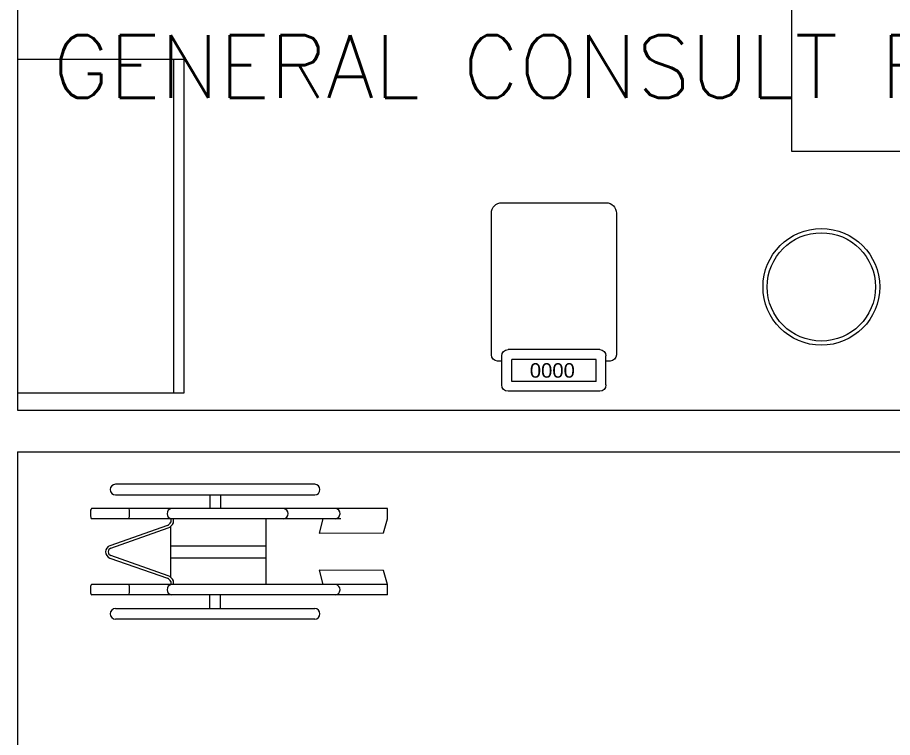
# Model space of a CAD drawing. Header units: inches. Extents: x -12418 to 57169, y -29325 to 19878.
# Drawn here: x 14198 to 16298, y -11053 to -9325 of the extents above; entities that cross this region are included whole.
import ezdxf

# ---------------------------------------------------------------- set-up
doc = ezdxf.new("R2010")
doc.units = ezdxf.units.IN
doc.header["$LTSCALE"] = 25
doc.header["$MEASUREMENT"] = 0
doc.linetypes.add('DASHDOT', pattern=[25.4, 12.7, -6.35, 0, -6.35])
doc.layers.get('0').update_dxf_attribs({"color": 8})
for name, color, linetype, lineweight in [('00-Ground Floor$0$72_EGR_BASE_TEXT', 252, 'Continuous', 5), ('00-Ground Floor$0$LOADING', 253, 'Continuous', 5), ('00-Ground Floor$0$Walls', 251, 'Continuous', 5), ('E-LITE-CLNG-CNDT', 6, 'DASHDOT', 35)]:
    doc.layers.add(name, color=color, linetype=linetype, lineweight=lineweight)
doc.styles.add('00-Ground Floor$0$SIMPLEX', font='SIMPLEX.shx', dxfattribs={"height": 150})
doc.styles.add('00-Ground Floor$0$Standard', font='arial.ttf')

# ---------------------------------------------------------------- blocks, each defined once
blk = doc.blocks.new('00-Ground Floor$0$HF13461A-P')
at = {"layer": '00-Ground Floor$0$LOADING'}
for p, q in [((0.2579, 0.4503), (0.0379, 0.4503)), ((0.0229, 0.4353), (0.0229, 0.3653)), ((0.2493, 0.4266), (0.0466, 0.4266)), ((0.0466, 0.4266), (0.0466, 0.3739)), ((0.2493, 0.4266), (0.2493, 0.3739)), ((0.2729, 0.4353), (0.2729, 0.3653)), ((-0.0021, 0.3628), (-0.0021, 0.0228)), ((0.0229, 0.3778), (0.0129, 0.3778)), ((0.2493, 0.3739), (0.0466, 0.3739)), ((0.2829, 0.3778), (0.2729, 0.3778)), ((0.2979, 0.0228), (0.2979, 0.3628)), ((0.2579, 0.3503), (0.0379, 0.3503)), ((0.0229, -0.0022), (0.2729, -0.0022))]:
    blk.add_line(p, q, dxfattribs=at)
for centre, radius, start, end in [((0.0379, 0.4353), 0.015, 90, 180), ((0.2579, 0.4353), 0.015, 0, 90), ((0.0129, 0.3628), 0.015, 90, 180), ((0.0379, 0.3653), 0.015, 180, 270), ((0.2579, 0.3653), 0.015, 270, 0), ((0.2829, 0.3628), 0.015, 0, 90), ((0.0229, 0.0228), 0.025, 180, 270), ((0.2729, 0.0228), 0.025, 270, 0)]:
    blk.add_arc(centre, radius, start, end, dxfattribs=at)
at = {"layer": '00-Ground Floor$0$LOADING', "style": '00-Ground Floor$0$Standard'}
blk.add_text('0000', height=0.03477, dxfattribs=at).set_placement((0.0901, 0.3829))
blk = doc.blocks.new('00-Ground Floor$0$WM00001-P')
at = {"layer": '00-Ground Floor$0$LOADING'}
for radius in [0.14, 0.13]:
    blk.add_circle((0, 0), radius, dxfattribs=at)
blk = doc.blocks.new('00-Ground Floor$0$HF14449A-P')
for p, q in [((-0.2244, 0.0577), (-0.7026, 0.0577)), ((-0.7026, 0.0323), (-0.2244, 0.0323)), ((-0.4762, 0.0321), (-0.4762, -0.0003)), ((-0.4508, 0.0321), (-0.4508, -0.0003)), ((-0.05, 0), (-0.7602, 0)), ((-0.05, -0.0255), (-0.05, 0)), ((-0.1618, -0.0254), (-0.7597, -0.0254)), ((-0.578, -0.0409), (-0.7158, -0.0896)), ((-0.5699, -0.0249), (-0.5699, -0.0332)), ((-0.5636, -0.0346), (-0.5636, -0.0251)), ((-0.3406, -0.1837), (-0.3406, -0.0251)), ((-0.2045, -0.0254), (-0.2138, -0.0595)), ((-0.0589, -0.0584), (-0.05, -0.0255)), ((-0.7137, -0.0956), (-0.576, -0.047)), ((-0.5708, -0.044), (-0.5708, -0.1647)), ((-0.2138, -0.0595), (-0.0589, -0.0584)), ((-0.5708, -0.0899), (-0.3406, -0.0899)), ((-0.7158, -0.1192), (-0.578, -0.1678)), ((-0.576, -0.1618), (-0.7137, -0.1132)), ((-0.5708, -0.1189), (-0.3406, -0.1189)), ((-0.0589, -0.1493), (-0.2138, -0.1482)), ((-0.2138, -0.1482), (-0.2045, -0.1824)), ((-0.0499, -0.1827), (-0.0589, -0.1493)), ((-0.05, -0.1827), (-0.7602, -0.1827)), ((-0.5699, -0.1755), (-0.5699, -0.1837)), ((-0.5636, -0.1837), (-0.5636, -0.1742)), ((-0.05, -0.2078), (-0.05, -0.1827)), ((-0.05, -0.2078), (-0.7593, -0.2078)), ((-0.4762, -0.2401), (-0.4762, -0.2078)), ((-0.4508, -0.2401), (-0.4508, -0.2078)), ((-0.7026, -0.2404), (-0.2244, -0.2404)), ((-0.2244, -0.2658), (-0.7026, -0.2658))]:
    blk.add_line(p, q)
for centre, radius, start, end in [((-0.7026, 0.045), 0.0127, 90, 180), ((-0.7026, 0.045), 0.0127, 180, 270), ((-0.2244, 0.045), 0.0127, 0, 90), ((-0.2244, 0.045), 0.0127, 270, 0), ((-0.5661, -0.0128), 0.0127, 98.7333, 261.2512), ((-0.301, -0.0129), 0.0127, 279.8278, 82.5002), ((-0.5848, -0.0258), 0.0166, 294.282, 333.3732), ((-0.5848, -0.0258), 0.023, 292.5926, 337.4074), ((-0.7106, -0.1044), 0.0157, 109.4325, 250.5675), ((-0.7106, -0.1044), 0.00936, 109.4229, 250.5771), ((-0.5848, -0.183), 0.0166, 26.6268, 65.718), ((-0.5848, -0.183), 0.023, 22.5926, 67.4074), ((-0.5661, -0.1952), 0.0127, 98.7488, 261.2667), ((-0.7026, -0.2531), 0.0127, 90, 180), ((-0.2244, -0.2531), 0.0127, 0, 90), ((-0.7026, -0.2531), 0.0127, 180, 270), ((-0.2244, -0.2531), 0.0127, 270, 0)]:
    blk.add_arc(centre, radius, start, end)
for centre, ratio, start_param, end_param in [((-0.7597, -0.0126), 0.241377, 0.152696, 3.141593), ((-0.6698, -0.0127), 0.078125, 3.141593, 6.498142), ((-0.1758, -0.0125), 0.964579, 3.250377, 6.096807), ((-0.7597, -0.1952), 0.241678, 0.147741, 3.289334), ((-0.6698, -0.1954), 0.078125, 3.141593, 6.498142), ((-0.1758, -0.1951), 0.964579, 3.252899, 6.098308)]:
    blk.add_ellipse(centre, major_axis=(0, 0.0127), ratio=ratio, start_param=start_param, end_param=end_param)
blk = doc.blocks.new('00-Ground Floor$0$GF21027-P')
at = {"layer": '00-Ground Floor$0$LOADING'}
for p, q in [((0.4, 0.4), (-0.4, 0.4)), ((-0.4, 0.4), (-0.4, 0)), ((0.4, 0), (0.4, 0.4)), ((-0.4, 0.025), (0.4, 0.025)), ((-0.4, 0), (0.4, 0))]:
    blk.add_line(p, q, dxfattribs=at)
blk = doc.blocks.new('00-Ground Floor')
at = {"layer": '00-Ground Floor$0$LOADING', "elevation": 0}
blk.add_lwpolyline([(17555.3, -9646.1), (17555.3, -8896.1), (16055.3, -8896.1), (16055.3, -9646.1)], close=True, dxfattribs=at)
at = {"layer": '00-Ground Floor$0$Walls'}
for p, q in [((14197.9, -7267.4, 0), (14197.9, -10267.4, 0)), ((14197.9, -10267.4, 0), (17697.7, -10267.4, 0)), ((14197.9, -10367.4, 0), (14197.9, -12867.4, 0)), ((14197.9, -10367.4, 0), (17697.7, -10367.4, 0))]:
    blk.add_line(p, q, dxfattribs=at)
at = {"layer": '00-Ground Floor$0$LOADING', "yscale": 1000, "zscale": 1000}
for name, p, xscale, rotation in [('00-Ground Floor$0$GF21027-P', (14597.9, -9825.7, 0), 1000, 90.00000002091183), ('00-Ground Floor$0$HF13461A-P', (15337.4, -9771.7), -1000, 180)]:
    blk.add_blockref(name, p, dxfattribs=dict(at, xscale=xscale, rotation=rotation))
at = {"layer": '00-Ground Floor$0$LOADING', "extrusion": (2.24019e-05, 2.25232e-18, -1), "xscale": -1000, "yscale": 1000, "zscale": 1000}
blk.add_blockref('00-Ground Floor$0$WM00001-P', (-16127.2, -9971.6, 0.4), dxfattribs=at)
at = {"layer": '00-Ground Floor$0$LOADING', "lineweight": 0, "xscale": 1000, "yscale": 1000, "zscale": 1000}
blk.add_blockref('00-Ground Floor$0$HF14449A-P', (15135.6, -10503.1), dxfattribs=at)
at = {"layer": '00-Ground Floor$0$72_EGR_BASE_TEXT', "insert": (15767.9, -9367.6), "char_height": 150, "attachment_point": 2, "style": '00-Ground Floor$0$SIMPLEX'}
blk.add_mtext('GENERAL CONSULT ROOM (2)', dxfattribs=at)

msp = doc.modelspace()

# ---------------------------------------------------------------- block references
at = {"layer": 'E-LITE-CLNG-CNDT'}
msp.add_blockref('00-Ground Floor', (0, 0), dxfattribs=at)

doc.saveas('drawing.dxf')
